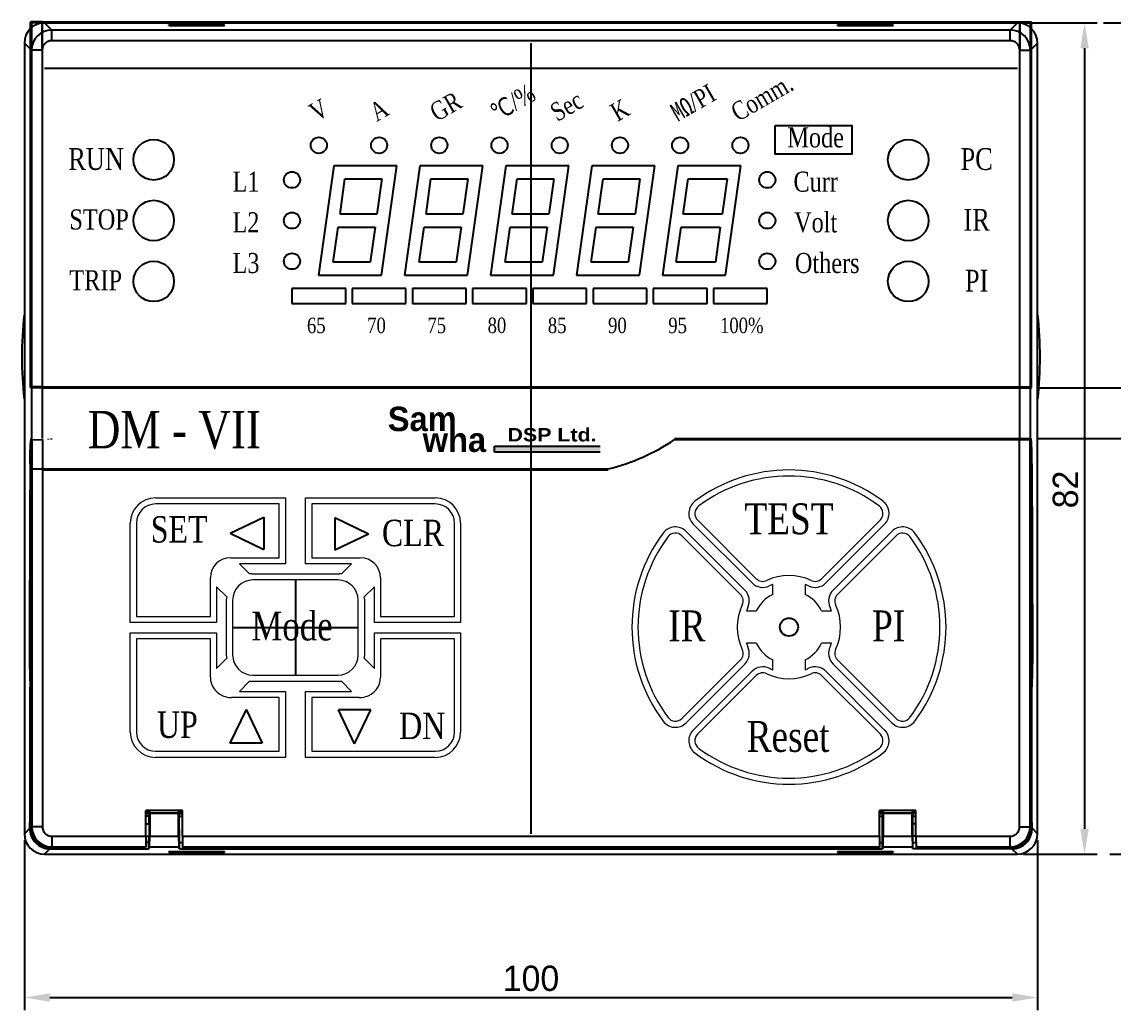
# Model space of a CAD drawing. Header units: millimetres. Extents: x 54 to 1685, y 68 to 1015.
# Drawn here: x 999.5 to 1107.2, y 88.1 to 185.6 of the extents above; entities that cross this region are included whole.
import ezdxf
from ezdxf.enums import TextEntityAlignment as Align

# ---------------------------------------------------------------- set-up
doc = ezdxf.new("R2010")
doc.units = ezdxf.units.MM
doc.layers.add('02___PRT_ALL_AXES', color=7, linetype='Continuous')
doc.layers.add('40', color=7, linetype='Continuous')
doc.styles.add('SS', font='batang.ttc', dxfattribs={"width": 0.8})
doc.styles.get("Standard").update_dxf_attribs({"font": 'BareunDotumPro1.ttf'})
doc.dimstyles.new('ISO-25', dxfattribs={"dimtxt": 2.5, "dimasz": 2.5, "dimexe": 1.25, "dimexo": 0.625, "dimtad": 1, "dimtxsty": 'Standard', "dimcen": 2.5, "dimadec": 0, "dimazin": 0, "dimtfac": 1, "dimtmove": 0, "dimatfit": 3, "dimfxl": 0, "dimarcsym": 0})

# ---------------------------------------------------------------- blocks, each defined once
blk = doc.blocks.new('*D9')
at = {"color": 0, "lineweight": -2}
for p, q in [((1098.4, 185.46), (1105.66, 185.46)), ((1104.41, 182.96), (1104.41, 105.96)), ((1098.4, 103.46), (1105.66, 103.46))]:
    blk.add_line(p, q, dxfattribs=at)
at = {"color": 0}
for points in [[(1104.83, 182.96), (1104, 182.96), (1104.41, 185.46)], [(1104, 105.96), (1104.83, 105.96), (1104.41, 103.46)]]:
    blk.add_solid(points, dxfattribs=at)
at = {"layer": 'Defpoints', "color": 0}
for p in [(1097.78, 185.46), (1097.78, 103.46), (1104.41, 103.46)]:
    blk.add_point(p, dxfattribs=at)
at = {"color": 0, "insert": (1102.54, 139.43), "char_height": 2.5, "attachment_point": 5, "rotation": 90}
blk.add_mtext('82', dxfattribs=at)
blk = doc.blocks.new('*D10')
at = {"color": 0, "lineweight": -2}
for p, q in [((999.78, 104.83), (999.78, 88.06)), ((1099.78, 104.83), (1099.78, 88.06)), ((1002.28, 89.31), (1097.28, 89.31))]:
    blk.add_line(p, q, dxfattribs=at)
at = {"color": 0}
for points in [[(1002.28, 89.73), (1002.28, 88.9), (999.78, 89.31)], [(1097.28, 88.9), (1097.28, 89.73), (1099.78, 89.31)]]:
    blk.add_solid(points, dxfattribs=at)
at = {"layer": 'Defpoints', "color": 0}
for p in [(999.78, 105.46), (1099.78, 105.46), (1099.78, 89.31)]:
    blk.add_point(p, dxfattribs=at)
at = {"color": 0, "insert": (1049.78, 91.19), "char_height": 2.5, "attachment_point": 5}
blk.add_mtext('100', dxfattribs=at)
blk = doc.blocks.new('*D13')
at = {"color": 0, "lineweight": -2}
for p, q in [((1099.74, 144.46), (1116.76, 144.46)), ((1115.51, 141.96), (1115.51, 105.96)), ((1106.91, 103.46), (1116.76, 103.46))]:
    blk.add_line(p, q, dxfattribs=at)
at = {"color": 0}
for points in [[(1115.92, 141.96), (1115.09, 141.96), (1115.51, 144.46)], [(1115.09, 105.96), (1115.92, 105.96), (1115.51, 103.46)]]:
    blk.add_solid(points, dxfattribs=at)
at = {"layer": 'Defpoints', "color": 0}
for p in [(1099.11, 144.46), (1106.29, 103.46), (1115.51, 103.46)]:
    blk.add_point(p, dxfattribs=at)
at = {"color": 0, "insert": (1113.63, 123.96), "char_height": 2.5, "attachment_point": 5, "rotation": 90}
blk.add_mtext('41', dxfattribs=at)
blk = doc.blocks.new('*D14')
at = {"color": 0, "lineweight": -2}
for p, q in [((1106.29, 185.46), (1116.27, 185.46)), ((1115.02, 182.96), (1115.02, 151.96)), ((1099.69, 149.46), (1116.27, 149.46))]:
    blk.add_line(p, q, dxfattribs=at)
at = {"color": 0}
for points in [[(1115.44, 182.96), (1114.61, 182.96), (1115.02, 185.46)], [(1114.61, 151.96), (1115.44, 151.96), (1115.02, 149.46)]]:
    blk.add_solid(points, dxfattribs=at)
at = {"layer": 'Defpoints', "color": 0}
for p in [(1105.66, 185.46), (1099.07, 149.46), (1115.02, 149.46)]:
    blk.add_point(p, dxfattribs=at)
at = {"color": 0, "insert": (1113.15, 167.46), "char_height": 2.5, "attachment_point": 5, "rotation": 90}
blk.add_mtext('36', dxfattribs=at)

msp = doc.modelspace()

# ---------------------------------------------------------------- hatches: boundary and pattern name
msp.add_hatch(color=5).paths.add_polyline_path([(1046.177, 143.111), (1046.177, 143.705), (1056.615, 143.705), (1056.615, 143.111)])

# ---------------------------------------------------------------- linework, layer by layer
at = {"color": 7, "linetype": 'Continuous'}
for p, q in [((1000.485, 185.557), (1000.38, 185.539)), ((1000.38, 149.479), (1000.38, 185.539)), ((1000.38, 185.539), (1014.937, 185.539)), ((1000.38, 185.489), (1000.485, 185.472)), ((1000.38, 185.489), (1015.027, 185.489)), ((1001.537, 185.566), (1000.485, 185.557)), ((1000.485, 182.758), (1000.485, 185.557)), ((1000.485, 185.472), (1000.485, 149.547)), ((1001.537, 185.463), (1000.485, 185.472)), ((1001.537, 182.758), (1001.537, 185.566)), ((1001.537, 185.566), (1098.017, 185.566)), ((1001.537, 185.463), (1001.537, 149.556)), ((1001.537, 185.463), (1098.017, 185.463)), ((1002.482, 184.756), (1001.775, 185.463)), ((1097.78, 185.463), (1001.775, 185.463)), ((1014.937, 185.539), (1014.952, 185.547)), ((1014.937, 185.539), (1014.937, 185.489)), ((1014.952, 185.547), (1018.602, 185.547)), ((1015.027, 185.539), (1015.027, 185.489)), ((1015.041, 185.539), (1015.041, 185.482)), ((1015.041, 185.482), (1018.513, 185.482)), ((1018.513, 185.482), (1018.513, 185.539)), ((1018.527, 185.489), (1018.527, 185.539)), ((1018.527, 185.489), (1048.027, 185.489)), ((1018.617, 185.539), (1018.602, 185.547)), ((1018.617, 185.539), (1018.617, 185.489)), ((1018.617, 185.539), (1047.937, 185.539)), ((1051.527, 185.489), (1081.027, 185.489)), ((1051.617, 185.539), (1080.937, 185.539)), ((1080.937, 185.539), (1080.952, 185.547)), ((1080.937, 185.539), (1080.937, 185.489)), ((1080.952, 185.547), (1084.602, 185.547)), ((1081.027, 185.539), (1081.027, 185.489)), ((1081.041, 185.539), (1081.041, 185.482)), ((1081.041, 185.482), (1084.513, 185.482)), ((1084.527, 185.489), (1099.175, 185.489)), ((1084.617, 185.539), (1099.175, 185.539)), ((1097.072, 184.756), (1097.78, 185.463)), ((1098.017, 185.566), (1099.07, 185.557)), ((1098.017, 185.566), (1098.017, 182.758)), ((1098.017, 185.463), (1099.07, 185.472)), ((1098.017, 149.556), (1098.017, 185.463)), ((1099.07, 185.557), (1099.175, 185.539)), ((1099.07, 185.557), (1099.07, 182.758)), ((1099.175, 185.489), (1099.07, 185.472)), ((1099.07, 149.547), (1099.07, 185.472)), ((1099.175, 149.479), (1099.175, 185.539)), ((1002.482, 183.703), (1002.482, 184.756)), ((1097.072, 184.756), (1002.482, 184.756)), ((1014.027, 185.191), (1014.027, 185.256)), ((1014.027, 185.256), (1019.527, 185.256)), ((1014.027, 185.191), (1019.527, 185.191)), ((1019.527, 185.191), (1019.527, 185.256)), ((1080.027, 185.191), (1080.027, 185.256)), ((1080.027, 185.256), (1085.527, 185.256)), ((1080.027, 185.191), (1085.527, 185.191)), ((1085.527, 185.191), (1085.527, 185.256)), ((1097.072, 183.703), (1097.072, 184.756)), ((999.777, 183.466), (999.777, 105.457)), ((1000.485, 182.758), (999.777, 183.466)), ((1097.072, 183.703), (1002.482, 183.703)), ((1049.777, 183.466), (1049.777, 105.457)), ((1099.07, 182.758), (1099.777, 183.466)), ((1099.777, 105.457), (1099.777, 183.466)), ((1001.537, 182.758), (1000.485, 182.758)), ((1098.017, 182.758), (1099.07, 182.758)), ((1097.78, 180.963), (1001.775, 180.963)), ((1000.38, 149.529), (1000.485, 149.547)), ((1000.38, 149.529), (1018.277, 149.529)), ((1000.485, 149.462), (1000.38, 149.479)), ((1000.38, 149.479), (1018.201, 149.479)), ((1001.537, 149.556), (1000.485, 149.547)), ((1000.485, 149.462), (1000.485, 144.459)), ((1001.537, 149.453), (1000.485, 149.462)), ((1001.537, 149.556), (1098.017, 149.556)), ((1001.537, 149.453), (1001.537, 144.459)), ((1001.537, 149.453), (1098.017, 149.453)), ((1081.277, 149.529), (1099.175, 149.529)), ((1081.353, 149.479), (1099.175, 149.479)), ((1098.017, 149.556), (1099.07, 149.547)), ((1098.017, 149.453), (1099.07, 149.462)), ((1098.017, 144.459), (1098.017, 149.453)), ((1099.175, 149.529), (1099.07, 149.547)), ((1099.07, 149.462), (1099.175, 149.479)), ((1099.07, 144.459), (1099.07, 149.462)), ((1000.46, 144.327), (1000.506, 144.342)), ((1000.506, 144.342), (1001.558, 144.359)), ((1000.506, 144.342), (1000.506, 106.164)), ((1001.558, 144.359), (1001.558, 106.164)), ((1002.131, 144.433), (1002.131, 144.359)), ((1002.43, 144.459), (1002.43, 144.359)), ((1063.949, 144.459), (1099.112, 144.459)), ((1063.949, 144.359), (1097.996, 144.359)), ((1097.124, 144.359), (1097.124, 144.459)), ((1097.424, 144.359), (1097.424, 144.433)), ((1097.996, 144.359), (1099.049, 144.342)), ((1097.996, 106.164), (1097.996, 144.359)), ((1099.095, 144.327), (1099.049, 144.342)), ((1099.049, 106.164), (1099.049, 144.342)), ((1000.359, 141.959), (1000.359, 143.359)), ((1000.359, 143.359), (1000.383, 143.359)), ((1000.383, 143.327), (1000.383, 106.041)), ((1099.172, 143.359), (1099.196, 143.359)), ((1099.172, 106.041), (1099.172, 143.327)), ((1099.196, 141.959), (1099.196, 143.359)), ((1000.443, 141.459), (1057.408, 141.459)), ((1001.558, 141.359), (1057.408, 141.359)), ((1000.359, 107.452), (1000.359, 119.959)), ((1099.196, 107.452), (1099.196, 119.959)), ((1011.777, 105.219), (1011.777, 107.746)), ((1015.377, 107.746), (1011.777, 107.746)), ((1012.123, 107.746), (1012.123, 107.501)), ((1015.032, 107.501), (1015.032, 107.746)), ((1015.377, 105.219), (1015.377, 107.746)), ((1087.777, 107.746), (1084.177, 107.746)), ((1084.177, 105.219), (1084.177, 107.746)), ((1084.523, 107.746), (1084.523, 107.501)), ((1087.432, 107.501), (1087.432, 107.746)), ((1087.777, 105.219), (1087.777, 107.746)), ((1000.324, 106.004), (1000.339, 107.21)), ((1000.339, 107.21), (1000.359, 107.452)), ((1000.383, 107.21), (1000.339, 107.21)), ((1000.359, 107.452), (1000.383, 107.452)), ((1011.777, 107.592), (1012.118, 107.592)), ((1012.095, 107.546), (1011.777, 107.546)), ((1011.777, 107.452), (1012.095, 107.452)), ((1012.088, 107.21), (1011.777, 107.21)), ((1012.085, 106.446), (1012.088, 107.21)), ((1012.088, 107.21), (1012.095, 107.452)), ((1012.095, 107.546), (1012.118, 107.592)), ((1012.095, 107.452), (1012.095, 107.546)), ((1012.123, 107.501), (1012.154, 107.469)), ((1015.032, 107.501), (1012.123, 107.501)), ((1012.154, 107.469), (1012.154, 105.219)), ((1015, 107.469), (1012.154, 107.469)), ((1015.032, 107.501), (1015, 107.469)), ((1015, 105.219), (1015, 107.469)), ((1015.06, 107.546), (1015.037, 107.592)), ((1015.037, 107.592), (1015.377, 107.592)), ((1015.06, 107.546), (1015.06, 107.452)), ((1015.377, 107.546), (1015.06, 107.546)), ((1015.066, 107.21), (1015.06, 107.452)), ((1015.06, 107.452), (1015.377, 107.452)), ((1015.077, 104.599), (1015.066, 107.21)), ((1015.066, 107.21), (1015.377, 107.21)), ((1084.177, 107.592), (1084.518, 107.592)), ((1084.495, 107.546), (1084.177, 107.546)), ((1084.177, 107.452), (1084.495, 107.452)), ((1084.177, 107.21), (1084.488, 107.21)), ((1084.477, 104.599), (1084.488, 107.21)), ((1084.488, 107.21), (1084.495, 107.452)), ((1084.495, 107.546), (1084.518, 107.592)), ((1084.495, 107.452), (1084.495, 107.546)), ((1087.432, 107.501), (1084.523, 107.501)), ((1084.523, 107.501), (1084.554, 107.469)), ((1087.4, 107.469), (1084.554, 107.469)), ((1084.554, 107.469), (1084.554, 105.219)), ((1087.432, 107.501), (1087.4, 107.469)), ((1087.4, 105.219), (1087.4, 107.469)), ((1087.437, 107.592), (1087.777, 107.592)), ((1087.46, 107.546), (1087.437, 107.592)), ((1087.777, 107.546), (1087.46, 107.546)), ((1087.46, 107.546), (1087.46, 107.452)), ((1087.777, 107.452), (1087.46, 107.452)), ((1087.466, 107.21), (1087.46, 107.452)), ((1087.466, 107.21), (1087.777, 107.21)), ((1087.47, 106.446), (1087.466, 107.21)), ((1099.196, 107.452), (1099.172, 107.452)), ((1099.172, 107.21), (1099.215, 107.21)), ((1099.215, 107.21), (1099.196, 107.452)), ((1099.23, 106.004), (1099.215, 107.21)), ((1000.324, 106.004), (999.777, 105.457)), ((1000.506, 106.164), (1000.383, 106.041)), ((1001.558, 106.164), (1000.506, 106.164)), ((1011.777, 106.446), (1012.123, 106.446)), ((1087.777, 106.446), (1087.432, 106.446)), ((1097.996, 106.164), (1099.049, 106.164)), ((1099.049, 106.164), (1099.172, 106.041)), ((1099.23, 106.004), (1099.777, 105.457)), ((1001.042, 104.599), (1000.866, 104.599)), ((1002.503, 105.219), (1002.503, 104.167)), ((1002.503, 105.219), (1011.777, 105.219)), ((1011.777, 105.219), (1011.76, 104.167)), ((1012.077, 104.599), (1011.767, 104.599)), ((1011.777, 105.246), (1012.123, 105.246)), ((1012.077, 104.599), (1012.08, 105.246)), ((1012.077, 103.989), (1012.077, 104.599)), ((1012.137, 104.167), (1012.154, 105.219)), ((1012.154, 105.219), (1015, 105.219)), ((1015, 105.219), (1015.018, 104.167)), ((1015.077, 104.599), (1015.388, 104.599)), ((1015.077, 103.989), (1015.077, 104.599)), ((1015.377, 105.219), (1084.177, 105.219)), ((1015.377, 105.219), (1015.395, 104.167)), ((1084.177, 105.219), (1084.16, 104.167)), ((1084.167, 104.599), (1084.477, 104.599)), ((1084.477, 103.989), (1084.477, 104.599)), ((1084.537, 104.167), (1084.554, 105.219)), ((1084.554, 105.219), (1087.4, 105.219)), ((1087.4, 105.219), (1087.418, 104.167)), ((1087.777, 105.246), (1087.432, 105.246)), ((1087.477, 104.599), (1087.475, 105.246)), ((1087.477, 104.599), (1087.788, 104.599)), ((1087.477, 103.989), (1087.477, 104.599)), ((1087.777, 105.219), (1097.051, 105.219)), ((1087.777, 105.219), (1087.795, 104.167)), ((1097.051, 105.219), (1097.051, 104.167)), ((1098.513, 104.599), (1098.688, 104.599)), ((1002.304, 103.989), (1001.775, 103.459)), ((1001.775, 103.459), (1097.78, 103.459)), ((1002.304, 103.989), (1012.077, 103.989)), ((1002.368, 104.124), (1002.463, 104.126)), ((1002.503, 104.167), (1002.463, 104.126)), ((1002.463, 104.126), (1011.746, 104.126)), ((1002.463, 104.124), (1011.745, 104.124)), ((1002.503, 104.167), (1011.76, 104.167)), ((1011.746, 104.126), (1011.745, 104.125)), ((1011.746, 104.126), (1011.76, 104.167)), ((1012.137, 104.167), (1012.077, 103.989)), ((1012.137, 104.167), (1015.018, 104.167)), ((1014.027, 103.732), (1019.527, 103.732)), ((1014.027, 103.732), (1014.027, 103.666)), ((1014.027, 103.666), (1019.527, 103.666)), ((1015.077, 103.989), (1015.018, 104.167)), ((1015.077, 103.989), (1084.477, 103.989)), ((1015.408, 104.126), (1015.395, 104.167)), ((1015.395, 104.167), (1084.16, 104.167)), ((1015.408, 104.126), (1015.41, 104.125)), ((1015.408, 104.126), (1084.146, 104.126)), ((1015.41, 104.124), (1084.145, 104.124)), ((1019.527, 103.732), (1019.527, 103.666)), ((1080.027, 103.732), (1085.527, 103.732)), ((1080.027, 103.732), (1080.027, 103.666)), ((1080.027, 103.666), (1085.527, 103.666)), ((1084.146, 104.126), (1084.145, 104.125)), ((1084.16, 104.167), (1084.146, 104.126)), ((1084.537, 104.167), (1084.477, 103.989)), ((1084.537, 104.167), (1087.418, 104.167)), ((1085.527, 103.732), (1085.527, 103.666)), ((1087.477, 103.989), (1087.418, 104.167)), ((1097.251, 103.989), (1087.477, 103.989)), ((1087.795, 104.167), (1097.051, 104.167)), ((1087.795, 104.167), (1087.808, 104.126)), ((1087.808, 104.126), (1097.092, 104.126)), ((1087.808, 104.126), (1087.81, 104.125)), ((1087.81, 104.124), (1097.092, 104.124)), ((1097.051, 104.167), (1097.092, 104.126)), ((1097.092, 104.126), (1097.187, 104.124)), ((1097.251, 103.989), (1097.78, 103.459))]:
    msp.add_line(p, q, dxfattribs=at)
at = {"color": 5}
for p, q in [((1046.177, 143.705), (1056.615, 143.705)), ((1046.177, 143.111), (1046.177, 143.705)), ((1056.615, 143.111), (1046.177, 143.111))]:
    msp.add_line(p, q, dxfattribs=at)
at = {"color": 7, "linetype": 'Continuous', "lineweight": 15}
for p, q in [((1012.735, 138.604), (1025.535, 138.604)), ((1024.935, 138.004), (1012.735, 138.004)), ((1024.935, 132.704), (1024.935, 138.004)), ((1025.535, 138.604), (1025.535, 132.104)), ((1027.535, 132.104), (1027.535, 138.604)), ((1027.535, 138.604), (1040.335, 138.604)), ((1028.135, 138.004), (1028.135, 132.704)), ((1040.335, 138.004), (1028.135, 138.004)), ((1010.235, 126.304), (1010.235, 136.104)), ((1010.835, 136.104), (1010.835, 126.904)), ((1042.235, 126.904), (1042.235, 136.104)), ((1042.835, 136.104), (1042.835, 126.304)), ((1071.593, 130.207), (1065.795, 136.005)), ((1072.017, 130.632), (1066.219, 136.43)), ((1084.26, 136.43), (1078.462, 130.632)), ((1084.684, 136.005), (1078.886, 130.207)), ((1064.664, 134.874), (1070.462, 129.076)), ((1065.088, 135.298), (1070.886, 129.5)), ((1079.593, 129.5), (1085.391, 135.298)), ((1080.017, 129.076), (1085.815, 134.874)), ((1020.135, 132.704), (1024.935, 132.704)), ((1028.135, 132.704), (1032.935, 132.704)), ((1020.998, 132.104), (1022.008, 131.094)), ((1025.535, 132.104), (1020.998, 132.104)), ((1032.072, 132.104), (1027.535, 132.104)), ((1031.062, 131.094), (1032.072, 132.104)), ((1018.135, 126.904), (1018.135, 130.704)), ((1022.235, 131.104), (1030.835, 131.104)), ((1030.722, 130.504), (1022.335, 130.504)), ((1034.935, 130.704), (1034.935, 126.904)), ((1019.745, 128.831), (1018.735, 129.841)), ((1018.735, 129.841), (1018.735, 126.304)), ((1034.335, 129.841), (1033.325, 128.831)), ((1034.335, 126.304), (1034.335, 129.841)), ((1073.64, 129.079), (1073.64, 130.06)), ((1076.84, 130.06), (1076.84, 129.079)), ((1019.735, 123.004), (1019.735, 128.604)), ((1020.335, 128.504), (1020.335, 123.104)), ((1032.722, 123.104), (1032.722, 128.504)), ((1033.335, 128.604), (1033.335, 123.004)), ((1071.034, 127.454), (1072.015, 127.454)), ((1078.464, 127.454), (1079.446, 127.454)), ((1018.735, 126.304), (1010.235, 126.304)), ((1010.835, 126.904), (1018.135, 126.904)), ((1042.835, 126.304), (1034.335, 126.304)), ((1034.935, 126.904), (1042.235, 126.904)), ((1010.235, 115.504), (1010.235, 125.304)), ((1010.235, 125.304), (1018.735, 125.304)), ((1018.735, 125.304), (1018.735, 121.767)), ((1034.335, 121.767), (1034.335, 125.304)), ((1034.335, 125.304), (1042.835, 125.304)), ((1042.835, 125.304), (1042.835, 115.504)), ((1010.835, 124.704), (1010.835, 115.504)), ((1018.135, 124.704), (1010.835, 124.704)), ((1018.135, 120.926), (1018.135, 124.704)), ((1042.235, 124.704), (1034.935, 124.704)), ((1034.935, 124.704), (1034.935, 120.926)), ((1042.235, 115.504), (1042.235, 124.704)), ((1072.015, 124.254), (1071.034, 124.254)), ((1079.446, 124.254), (1078.464, 124.254)), ((1018.735, 121.767), (1019.745, 122.777)), ((1033.325, 122.777), (1034.335, 121.767)), ((1070.462, 122.632), (1064.664, 116.834)), ((1070.886, 122.207), (1065.088, 116.409)), ((1073.64, 121.648), (1073.64, 122.629)), ((1076.84, 122.629), (1076.84, 121.648)), ((1085.391, 116.409), (1079.593, 122.207)), ((1085.815, 116.834), (1080.017, 122.632)), ((1022.335, 121.104), (1030.722, 121.104)), ((1065.795, 115.702), (1071.593, 121.5)), ((1066.219, 115.278), (1072.017, 121.076)), ((1078.462, 121.076), (1084.26, 115.278)), ((1078.886, 121.5), (1084.684, 115.702)), ((1022.008, 120.514), (1020.998, 119.504)), ((1030.835, 120.504), (1022.235, 120.504)), ((1032.072, 119.504), (1031.062, 120.514)), ((1024.935, 118.904), (1020.235, 118.904)), ((1020.998, 119.504), (1025.535, 119.504)), ((1024.935, 113.604), (1024.935, 118.904)), ((1025.535, 119.504), (1025.535, 113.004)), ((1027.535, 113.004), (1027.535, 119.504)), ((1027.535, 119.504), (1032.072, 119.504)), ((1028.135, 118.904), (1028.135, 113.604)), ((1032.835, 118.904), (1028.135, 118.904)), ((1012.735, 113.604), (1024.935, 113.604)), ((1028.135, 113.604), (1040.335, 113.604)), ((1025.535, 113.004), (1012.735, 113.004)), ((1040.335, 113.004), (1027.535, 113.004))]:
    msp.add_line(p, q, dxfattribs=at)
for p, q in [((1020.084, 135.109), (1023.419, 136.7)), ((1023.419, 136.7), (1023.419, 133.518)), ((1030.425, 136.626), (1030.425, 133.444)), ((1033.759, 135.035), (1030.425, 136.626)), ((1020.084, 135.109), (1023.419, 133.518)), ((1033.759, 135.035), (1030.425, 133.444)), ((1021.664, 117.736), (1020.073, 114.402)), ((1021.664, 117.736), (1023.255, 114.402)), ((1033.958, 117.683), (1030.777, 117.683)), ((1032.368, 114.348), (1030.777, 117.683)), ((1032.368, 114.348), (1033.958, 117.683)), ((1023.255, 114.402), (1020.073, 114.402))]:
    msp.add_line(p, q)
at = {"color": 1}
for p, q in [((1026.535, 130.504), (1026.535, 121.104)), ((1020.335, 125.804), (1032.722, 125.804))]:
    msp.add_line(p, q, dxfattribs=at)
msp.add_lwpolyline([(1073.867, 175.336), (1081.459, 175.336), (1081.459, 172.507), (1073.867, 172.507)], close=True)
for centre, radius in [((1012.541, 171.96), 2), ((1087.013, 165.96), 2), ((1087.013, 159.96), 2), ((1075.24, 125.854), 0.894)]:
    msp.add_circle(centre, radius, dxfattribs=at)
at = {"color": 3}
for centre in [(1087.013, 171.96), (1012.541, 165.96)]:
    msp.add_circle(centre, 2, dxfattribs=at)
at = {"color": 30}
msp.add_circle((1012.541, 159.96), 2, dxfattribs=at)
at = {"color": 7, "linetype": 'Continuous'}
for centre, radius, start, end in [((1002.485, 182.755), 2, 90.08421, 179.91579), ((1097.069, 182.755), 2, 0.08421, 89.91579), ((989.395, 138.001), 11.657, 19.4695, 19.85245), ((1110.16, 138.001), 11.657, 160.14755, 160.5305), ((989.402, 123.916), 11.65, 340.14755, 340.53109), ((1110.153, 123.916), 11.65, 199.46891, 199.85245), ((1002.506, 106.167), 2, 180.08421, 269.91579), ((1097.049, 106.167), 2, 270.08421, 359.91579)]:
    msp.add_arc(centre, radius, start, end, dxfattribs=at)
at = {"color": 7}
msp.add_arc((1052.629, 161.064), 20.179, 283.6991, 304.1229, dxfattribs=at)
at = {"color": 7, "linetype": 'Continuous', "lineweight": 15}
for centre, radius, start, end in [((1075.24, 125.854), 15.5, 53.21321, 126.78679), ((1075.24, 125.854), 14.9, 53.21321, 126.78679), ((1012.735, 136.104), 2.5, 90, 180), ((1012.735, 136.104), 1.9, 90, 180), ((1040.335, 136.104), 2.5, 0, 90), ((1040.335, 136.104), 1.9, 0, 90), ((1066.856, 137.066), 1.5, 126.78679, 225), ((1083.623, 137.066), 1.5, 315, 53.21321), ((1066.856, 137.066), 0.9, 126.78679, 225), ((1083.623, 137.066), 0.9, 315, 53.21321), ((1064.027, 134.238), 1.5, 45, 143.21321), ((1086.452, 134.238), 1.5, 36.78679, 135), ((1075.24, 125.854), 15.5, 143.21321, 216.78679), ((1075.24, 125.854), 14.9, 143.21321, 216.78679), ((1064.027, 134.238), 0.9, 45, 143.21321), ((1086.452, 134.238), 0.9, 36.78679, 135), ((1075.24, 125.854), 14.9, 323.21321, 36.78679), ((1075.24, 125.854), 15.5, 323.21321, 36.78679), ((1020.135, 130.704), 2, 90, 180), ((1032.935, 130.704), 2, 0, 90), ((1022.335, 128.504), 2, 90, 180), ((1022.235, 128.604), 2.5, 90, 95.20818), ((1030.722, 128.504), 2, 0, 90), ((1030.835, 128.604), 2.5, 84.79182, 90), ((1072.654, 131.268), 0.9, 225, 295.52878), ((1075.24, 125.854), 5.1, 64.47122, 115.52878), ((1077.825, 131.268), 0.9, 244.47122, 315), ((1069.825, 128.44), 1.5, 334.47122, 45), ((1072.654, 131.268), 1.5, 225, 295.52878), ((1075.24, 125.854), 4.5, 110.8275, 115.52878), ((1075.24, 125.854), 4.5, 64.47122, 69.1725), ((1077.825, 131.268), 1.5, 244.47122, 315), ((1080.654, 128.44), 1.5, 135, 205.52878), ((1022.235, 128.604), 2.5, 174.79182, 180), ((1030.835, 128.604), 2.5, 0, 5.20818), ((1069.825, 128.44), 0.9, 334.47122, 45), ((1075.24, 125.854), 3.6, 116.3878, 153.6122), ((1075.24, 125.854), 3.6, 26.3878, 63.6122), ((1080.654, 128.44), 0.9, 135, 205.52878), ((1075.24, 125.854), 5.1, 154.47122, 205.52878), ((1075.24, 125.854), 4.5, 154.47122, 159.1725), ((1075.24, 125.854), 4.5, 20.8275, 25.52878), ((1075.24, 125.854), 5.1, 334.47122, 25.52878), ((1069.825, 123.268), 1.5, 315, 25.52878), ((1075.24, 125.854), 4.5, 200.8275, 205.52878), ((1075.24, 125.854), 3.6, 206.3878, 243.6122), ((1075.24, 125.854), 3.6, 296.3878, 333.6122), ((1080.654, 123.268), 1.5, 154.47122, 225), ((1075.24, 125.854), 4.5, 334.47122, 339.1725), ((1022.235, 123.004), 2.5, 180, 185.20818), ((1022.335, 123.104), 2, 180, 270), ((1030.722, 123.104), 2, 270, 0), ((1030.835, 123.004), 2.5, 354.79182, 0), ((1069.825, 123.268), 0.9, 315, 25.52878), ((1080.654, 123.268), 0.9, 154.47122, 225), ((1072.654, 120.44), 1.5, 64.47122, 135), ((1075.24, 125.854), 4.5, 244.47122, 249.1725), ((1075.24, 125.854), 4.5, 290.8275, 295.52878), ((1077.825, 120.44), 1.5, 45, 115.52878), ((1020.135, 120.926), 2, 180, 257.08599), ((1032.935, 120.926), 2, 282.91401, 0), ((1072.654, 120.44), 0.9, 64.47122, 135), ((1075.24, 125.854), 5.1, 244.47122, 295.52878), ((1077.825, 120.44), 0.9, 45, 115.52878), ((1022.235, 123.004), 2.5, 264.79182, 270), ((1030.835, 123.004), 2.5, 270, 275.20818), ((1020.235, 121.004), 2.1, 254.90233, 270), ((1032.835, 121.004), 2.1, 270, 285.09767), ((1064.027, 117.47), 1.5, 216.78679, 315), ((1064.027, 117.47), 0.9, 216.78679, 315), ((1086.452, 117.47), 1.5, 225, 323.21321), ((1086.452, 117.47), 0.9, 225, 323.21321), ((1012.735, 115.504), 2.5, 180, 270), ((1012.735, 115.504), 1.9, 180, 270), ((1040.335, 115.504), 1.9, 270, 0), ((1040.335, 115.504), 2.5, 270, 0), ((1066.856, 114.642), 1.5, 135, 233.21321), ((1066.856, 114.642), 0.9, 135, 233.21321), ((1083.623, 114.642), 0.9, 306.78679, 45), ((1083.623, 114.642), 1.5, 306.78679, 45), ((1075.24, 125.854), 15.5, 233.21321, 306.78679), ((1075.24, 125.854), 14.9, 233.21321, 306.78679)]:
    msp.add_arc(centre, radius, start, end, dxfattribs=at)
at = {"color": 7, "linetype": 'Continuous'}
for centre, major_axis, ratio, start_param, end_param in [((1001.78, 183.461), (1.418, -1.418), 0.9972647, 2.357564, 3.9256213), ((1097.775, 183.461), (1.418, 1.418), 0.9972647, -0.7840286, 0.7840286), ((1000.443, 143.356), (0, 1.103), 0.075882, 6.2801387, 7.850935), ((1002.141, 142.859), (0, 1.6), 0.0349208, 0.1819588, 0.3537786), ((1097.414, 142.859), (0, 1.6), 0.0349208, -0.3537841, -0.1819588), ((1099.112, 143.356), (0, 1.103), 0.075882, 4.7154356, 6.2862319), ((1000.461, 143.324), (0, 1.003), 0.0782299, 0.0140979, 1.5674409), ((1099.093, 143.324), (0, 1.003), 0.0782299, 4.7157444, 6.2690874), ((1012.117, 107.892), (0, 0.3), 0.0174551, -3.1066861, -2.0799773), ((1015.037, 107.892), (0, 0.3), 0.0174551, -4.203208, -3.1764992), ((1084.517, 107.892), (0, 0.3), 0.0174551, -3.1066861, -2.0799773), ((1087.437, 107.892), (0, 0.3), 0.0174551, -4.203208, -3.1764992), ((1002.327, 106.009), (0.876, 1.838), 0.9802708, -4.2724963, -3.506276), ((1002.385, 106.047), (1.418, 1.418), 0.9972647, 2.357564, 2.5671651), ((1012.123, 105.846), (0, 0.7), 0.0174551, -3.6798354, 0.5382428), ((1087.432, 105.846), (0, 0.7), 0.0174551, -0.5382428, 3.6798354), ((1097.227, 106.009), (-0.876, 1.838), 0.9802708, -2.7769093, -2.010689), ((1097.169, 106.047), (-1.418, 1.418), 0.9972647, -2.5671651, -2.357564), ((1001.78, 105.462), (1.418, 1.418), 0.9972647, -3.9256213, -2.357564), ((1002.309, 105.991), (1.418, 1.418), 0.9972647, -3.159401, -2.357564), ((1097.245, 105.991), (1.418, -1.418), 0.9972647, -0.7840286, 0.0178083), ((1097.775, 105.462), (1.418, -1.418), 0.9972647, -0.7840286, 0.7840286)]:
    msp.add_ellipse(centre, major_axis=major_axis, ratio=ratio, start_param=start_param, end_param=end_param, dxfattribs=at)
for points, knots in [([(1002.482, 183.703), (1002.359, 183.704), (1002.111, 183.654), (1001.796, 183.444), (1001.586, 183.13), (1001.537, 182.881), (1001.537, 182.758)], [0, 0, 0, 0, 0.2502191, 0.500153, 0.7500302, 1, 1, 1, 1]), ([(1098.017, 182.758), (1098.018, 182.881), (1097.968, 183.13), (1097.758, 183.444), (1097.444, 183.654), (1097.195, 183.704), (1097.072, 183.703)], [0, 0, 0, 0, 0.2502191, 0.500153, 0.7500302, 1, 1, 1, 1]), ([(1000.359, 141.959), (1000.331, 141.339), (1000.292, 126.005), (1000.274, 123.959), (1000.292, 121.914), (1000.331, 120.58), (1000.359, 119.959)], [0, 0, 0, 0, 0.2329971, 0.500001, 0.7670065, 1, 1, 1, 1]), ([(1099.196, 141.959), (1099.224, 141.339), (1099.262, 126.005), (1099.281, 123.959), (1099.262, 121.914), (1099.224, 120.58), (1099.196, 119.959)], [0, 0, 0, 0, 0.2329971, 0.500001, 0.7670065, 1, 1, 1, 1]), ([(1000.426, 105.624), (1000.453, 105.499), (1000.531, 105.258), (1000.715, 104.937), (1000.945, 104.672), (1001.283, 104.4), (1001.76, 104.18), (1002.168, 104.124), (1002.368, 104.124)], [0, 0, 0, 0, 0.1453169, 0.2844545, 0.4157128, 0.5400544, 0.7741645, 1, 1, 1, 1]), ([(1001.558, 106.164), (1001.558, 106.041), (1001.607, 105.793), (1001.817, 105.478), (1002.132, 105.269), (1002.38, 105.219), (1002.503, 105.219)], [0, 0, 0, 0, 0.2502193, 0.5001512, 0.7500273, 1, 1, 1, 1]), ([(1097.051, 105.219), (1097.174, 105.219), (1097.423, 105.269), (1097.737, 105.479), (1097.947, 105.793), (1097.997, 106.041), (1097.996, 106.164)], [0, 0, 0, 0, 0.2502193, 0.5001512, 0.7500273, 1, 1, 1, 1]), ([(1097.187, 104.124), (1097.386, 104.124), (1097.795, 104.18), (1098.271, 104.4), (1098.61, 104.672), (1098.839, 104.937), (1099.023, 105.258), (1099.101, 105.499), (1099.128, 105.624)], [0, 0, 0, 0, 0.2258312, 0.4599354, 0.5842729, 0.7155252, 0.8546651, 1, 1, 1, 1])]:
    msp.add_open_spline(points, degree=3, knots=knots, dxfattribs=at)
at = {"layer": '02___PRT_ALL_AXES', "color": 7, "linetype": 'Continuous'}
for p, q in [((1030.314, 171.352), (1028.798, 160.568)), ((1036.53, 171.352), (1030.314, 171.352)), ((1035.014, 160.568), (1036.53, 171.352)), ((1038.804, 171.352), (1037.289, 160.568)), ((1045.021, 171.352), (1038.804, 171.352)), ((1043.505, 160.568), (1045.021, 171.352)), ((1047.295, 171.352), (1045.78, 160.568)), ((1053.511, 171.352), (1047.295, 171.352)), ((1051.996, 160.568), (1053.511, 171.352)), ((1055.786, 171.352), (1054.27, 160.568)), ((1062.002, 171.352), (1055.786, 171.352)), ((1060.487, 160.568), (1062.002, 171.352)), ((1064.277, 171.352), (1062.761, 160.568)), ((1070.493, 171.352), (1064.277, 171.352)), ((1068.977, 160.568), (1070.493, 171.352)), ((1030.931, 166.597), (1031.421, 170.078)), ((1031.421, 170.078), (1035.065, 170.078)), ((1035.065, 170.078), (1034.575, 166.597)), ((1039.422, 166.597), (1039.911, 170.078)), ((1039.911, 170.078), (1043.555, 170.078)), ((1043.555, 170.078), (1043.066, 166.597)), ((1047.913, 166.597), (1048.402, 170.078)), ((1048.402, 170.078), (1052.046, 170.078)), ((1052.046, 170.078), (1051.557, 166.597)), ((1056.404, 166.597), (1056.893, 170.078)), ((1056.893, 170.078), (1060.537, 170.078)), ((1060.537, 170.078), (1060.048, 166.597)), ((1064.787, 166.597), (1065.277, 170.078)), ((1065.277, 170.078), (1069.135, 170.078)), ((1069.135, 170.078), (1068.646, 166.597)), ((1034.575, 166.597), (1030.931, 166.597)), ((1043.066, 166.597), (1039.422, 166.597)), ((1051.557, 166.597), (1047.913, 166.597)), ((1060.048, 166.597), (1056.404, 166.597)), ((1068.646, 166.597), (1064.787, 166.597)), ((1030.263, 161.842), (1030.752, 165.323)), ((1030.752, 165.323), (1034.396, 165.323)), ((1034.396, 165.323), (1033.907, 161.842)), ((1038.754, 161.842), (1039.243, 165.323)), ((1039.243, 165.323), (1042.887, 165.323)), ((1042.887, 165.323), (1042.398, 161.842)), ((1047.245, 161.842), (1047.734, 165.323)), ((1047.734, 165.323), (1051.378, 165.323)), ((1051.378, 165.323), (1050.889, 161.842)), ((1055.735, 161.842), (1056.225, 165.323)), ((1056.225, 165.323), (1059.869, 165.323)), ((1059.869, 165.323), (1059.38, 161.842)), ((1064.119, 161.842), (1064.608, 165.323)), ((1064.608, 165.323), (1068.467, 165.323)), ((1068.467, 165.323), (1067.977, 161.842)), ((1033.907, 161.842), (1030.263, 161.842)), ((1042.398, 161.842), (1038.754, 161.842)), ((1050.889, 161.842), (1047.245, 161.842)), ((1059.38, 161.842), (1055.735, 161.842)), ((1067.977, 161.842), (1064.119, 161.842)), ((1028.798, 160.568), (1035.014, 160.568)), ((1037.289, 160.568), (1043.505, 160.568)), ((1045.78, 160.568), (1051.996, 160.568)), ((1054.27, 160.568), (1060.487, 160.568)), ((1062.761, 160.568), (1068.977, 160.568)), ((1026.19, 159.274), (1026.19, 157.788)), ((1031.496, 159.274), (1026.19, 159.274)), ((1031.496, 157.788), (1031.496, 159.274)), ((1032.133, 159.274), (1032.133, 157.788)), ((1037.44, 159.274), (1032.133, 159.274)), ((1037.44, 157.788), (1037.44, 159.274)), ((1038.077, 159.274), (1038.077, 157.788)), ((1043.384, 159.274), (1038.077, 159.274)), ((1043.384, 157.788), (1043.384, 159.274)), ((1044.02, 159.274), (1044.02, 157.788)), ((1049.327, 159.274), (1044.02, 159.274)), ((1049.327, 157.788), (1049.327, 159.274)), ((1049.964, 159.274), (1049.964, 157.788)), ((1055.271, 159.274), (1049.964, 159.274)), ((1055.271, 157.788), (1055.271, 159.274)), ((1055.907, 159.274), (1055.907, 157.788)), ((1061.214, 159.274), (1055.907, 159.274)), ((1061.214, 157.788), (1061.214, 159.274)), ((1061.851, 159.274), (1061.851, 157.788)), ((1067.158, 159.274), (1061.851, 159.274)), ((1067.158, 157.788), (1067.158, 159.274)), ((1073.101, 159.274), (1067.794, 159.274)), ((1067.794, 159.274), (1067.794, 157.788)), ((1073.101, 157.788), (1073.101, 159.274)), ((1026.19, 157.788), (1031.496, 157.788)), ((1032.133, 157.788), (1037.44, 157.788)), ((1038.077, 157.788), (1043.384, 157.788)), ((1044.02, 157.788), (1049.327, 157.788)), ((1049.964, 157.788), (1055.271, 157.788)), ((1055.907, 157.788), (1061.214, 157.788)), ((1061.851, 157.788), (1067.158, 157.788)), ((1067.794, 157.788), (1073.101, 157.788))]:
    msp.add_line(p, q, dxfattribs=at)
for centre in [(1028.843, 173.389), (1034.787, 173.389), (1040.73, 173.389), (1046.674, 173.389), (1052.617, 173.389), (1058.561, 173.389), (1064.504, 173.389), (1070.448, 173.389), (1026.19, 169.972), (1073.101, 169.972), (1026.19, 165.96), (1073.101, 165.96), (1026.19, 161.948), (1073.101, 161.948)]:
    msp.add_circle(centre, 0.796, dxfattribs=at)
for centre, start, end in [((1037.413, 152.509), 173.70019, 186.29981), ((1062.142, 152.509), 353.70019, 6.29981)]:
    msp.add_arc(centre, 37.886, start, end, dxfattribs=at)

# ---------------------------------------------------------------- texts
at = {"color": 0, "style": 'SS', "width": 0.8}
for s, height, p in [('℃/%', 1.8144, (1046.433, 175.678)), ('㏁/PI', 1.8144, (1064.264, 175.678)), ('Comm.', 1.8144, (1070.207, 175.678)), ('V', 1.814, (1028.603, 175.678)), ('GR', 1.8144, (1040.49, 175.678)), ('Sec', 1.8144, (1052.377, 175.678)), ('K', 1.814, (1058.32, 175.678)), ('A', 1.814, (1034.546, 175.678))]:
    msp.add_text(s, height=height, rotation=30, dxfattribs=at).set_placement(p)
at = {"color": 1, "linetype": 'Continuous', "style": 'SS', "width": 0.8}
for s, height, p in [('STOP', 1.9871, (1004.218, 165.078)), ('TRIP', 1.9871, (1004.218, 159.078)), ('TEST', 3.0468, (1070.844, 135.016))]:
    msp.add_text(s, height=height, dxfattribs=at).set_placement(p)
at = {"color": 7, "linetype": 'Continuous', "style": 'SS', "width": 0.8}
for s, p in [('IR', (1063.327, 124.453)), ('PI', (1083.44, 124.453)), ('Reset', (1071.067, 113.548))]:
    msp.add_text(s, height=3.0468, dxfattribs=at).set_placement(p)
at = {"color": 20, "insert": (1035.644, 147.596), "char_height": 2.40786, "width": 8.65277, "attachment_point": 1}
msp.add_mtext('{\\fPump Demi Bold LET|b0|i0|c0|p2;Sam}', dxfattribs=at)
at = {"color": 5, "insert": (1039.091, 145.536), "char_height": 2.40786, "width": 8.65277, "attachment_point": 1}
msp.add_mtext('{\\fPump Demi Bold LET|b0|i0|c0|p2;wha}', dxfattribs=at)
at = {"color": 0, "insert": (1047.457, 145.493), "char_height": 1.32071, "width": 9.15833, "attachment_point": 1}
msp.add_mtext('{\\fArial Black|b0|i0|c0|p34;DSP Ltd.}', dxfattribs=at)
at = {"layer": '40', "color": 0, "style": 'SS', "width": 0.8}
for s, height, p in [('Mode', 1.9802, (1077.876, 173.177)), ('RUN', 2.1528, (1006.862, 170.957)), ('PC', 2.1528, (1093.765, 170.957)), ('L1', 1.9802, (1021.652, 168.81)), ('Curr', 1.9802, (1077.876, 168.81)), ('IR', 2.1528, (1093.765, 164.957)), ('L2', 1.9802, (1021.652, 164.798)), ('Volt', 1.9802, (1077.876, 164.798)), ('L3', 1.9802, (1021.652, 160.786)), ('Others', 1.9802, (1079.017, 160.786)), ('PI', 2.1528, (1093.765, 158.957)), ('65', 1.5232, (1028.591, 154.859)), ('70', 1.5232, (1034.534, 154.859)), ('75', 1.5232, (1040.478, 154.859)), ('80', 1.5232, (1046.421, 154.859)), ('85', 1.5232, (1052.365, 154.859)), ('90', 1.5232, (1058.308, 154.859)), ('95', 1.5232, (1064.252, 154.859)), ('100%%%', 1.5232, (1070.586, 154.859)), ('SET', 2.6049, (1015.05, 134.198)), ('CLR', 2.6049, (1038.132, 133.84)), ('Mode', 2.8417, (1026.2, 124.539)), ('UP', 2.6049, (1014.883, 114.924)), ('DN', 2.6049, (1039.047, 114.811))]:
    msp.add_text(s, height=height, dxfattribs=at).set_placement(p, align=Align.CENTER)
at = {"layer": '40', "color": 0, "lineweight": -3, "style": 'SS', "width": 0.8}
msp.add_text('DM - VII', height=3.6942, dxfattribs=at).set_placement((1014.586, 143.491), align=Align.CENTER)

# ---------------------------------------------------------------- dimensions: what is measured, and where the dimension line sits
dim = msp.add_linear_dim(base=(1104.413, 103.459), p1=(1097.78, 185.463), p2=(1097.78, 103.459), angle=90, dimstyle='ISO-25')
dim.commit()
dim.dimension.update_dxf_attribs({"geometry": '*D9', "text_midpoint": (1104.413, 139.433), "dimtype": 160})
for base, p1, p2, picture, middle in [((1115.023, 149.462), (1105.663, 185.463), (1099.07, 149.462), '*D14', (1113.148, 167.463)), ((1115.505, 103.459), (1099.112, 144.459), (1106.288, 103.459), '*D13', (1113.63, 123.959))]:
    dim = msp.add_linear_dim(base=base, p1=p1, p2=p2, angle=90, dimstyle='ISO-25')
    dim.commit()
    dim.dimension.update_dxf_attribs({"geometry": picture, "text_midpoint": middle})
dim = msp.add_linear_dim(base=(1099.777, 89.315), p1=(999.777, 105.457), p2=(1099.777, 105.457), dimstyle='ISO-25')
dim.commit()
dim.dimension.update_dxf_attribs({"geometry": '*D10', "text_midpoint": (1049.777, 91.19)})

doc.saveas('drawing.dxf')
